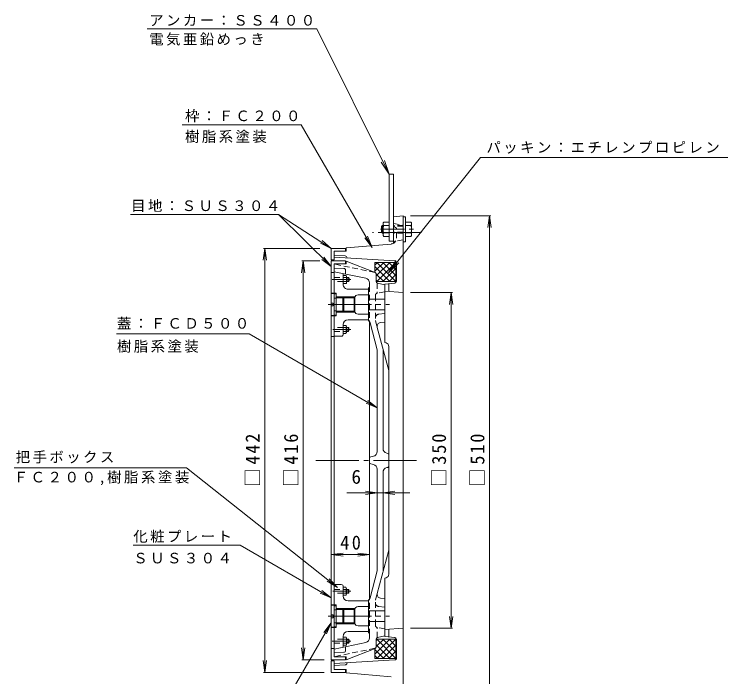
# Model space of a CAD drawing. Units: millimetres, scale not verified. Extents: x -960 to 864, y -689 to 685.
# Drawn here: x 120 to 864, y -226 to 465 of the extents above; entities that cross this region are included whole.
import ezdxf
from ezdxf.enums import TextEntityAlignment as Align

# ---------------------------------------------------------------- set-up
doc = ezdxf.new("R2010")
doc.units = ezdxf.units.MM
doc.header["$LTSCALE"] = 5
for name, pattern in [('CHAIN1', [8, 5, -1, 1, -1]), ('CHAIN2', [12, 9, -1, 1, -1]), ('DASHED1', [1.8, 1.2, -0.6])]:
    doc.linetypes.add(name, pattern=pattern)
for name, color, linetype, lineweight in [('0-0_通り芯', 7, 'CHAIN2', 9), ('0-1_躯体', 2, 'Continuous', 9), ('0-2_仕上', 3, 'Continuous', 9), ('0-3_建具', 4, 'Continuous', 9), ('0-4_その他', 7, 'Continuous', 9), ('0-5_寸法', 7, 'Continuous', 9), ('0-8', 6, 'Continuous', 9), ('0-9', 4, 'Continuous', 9), ('0-A', 2, 'Continuous', 9)]:
    doc.layers.add(name, color=color, linetype=linetype, lineweight=lineweight)
doc.styles.add('ＭＳ ゴシック', font='')
doc.styles.get('ＭＳ ゴシック').set_extended_font_data('MS Gothic')

msp = doc.modelspace()

# ---------------------------------------------------------------- linework, layer by layer
at = {"layer": '0-0_通り芯'}
for p, q in [((544.241, 237.5), (493.326, 237.5)), ((451.376, 188.5), (470.798, 188.5)), ((447.09, 162.5), (510.804, 162.5)), ((451.926, 136.5), (470.798, 136.5)), ((434.124, 0), (542.86, 0)), ((451.926, -136.5), (470.798, -136.5)), ((447.089, -162.5), (510.803, -162.5)), ((451.375, -188.5), (470.798, -188.5))]:
    msp.add_line(p, q, dxfattribs=at)
at = {"layer": '0-1_躯体'}
for p, q in [((525.242, 255), (515.241, 254)), ((515.241, 226.379), (515.241, 254)), ((525.241, 0), (525.242, 255)), ((512.736, 225.555), (465.741, 221.668)), ((453.242, 211.91), (453.241, 218)), ((464.862, 213.211), (453.241, 213.91)), ((516.361, 208.113), (453.242, 211.91)), ((466.742, 211.215), (466.742, 211.098)), ((518.241, 186.79), (518.241, 206.117)), ((516.462, 184.802), (506.241, 183.667)), ((510.241, 176.098), (510.241, 184.111)), ((506.241, 176.39), (525.241, 175)), ((510.241, 93.544), (510.241, 118.698)), ((525.241, 0), (525.24, -255)), ((510.24, -93.544), (510.24, -118.698)), ((506.241, -176.39), (525.24, -175)), ((510.24, -176.098), (510.24, -184.111)), ((516.461, -184.802), (506.24, -183.667)), ((518.24, -186.79), (518.24, -206.117)), ((516.36, -208.113), (453.24, -211.91)), ((453.24, -211.91), (453.24, -218)), ((464.86, -213.211), (453.24, -213.91)), ((466.741, -211.214), (466.741, -211.098)), ((512.735, -225.555), (465.74, -221.668))]:
    msp.add_line(p, q, dxfattribs=at)
at = {"layer": '0-1_躯体', "linetype": 'DASHED1'}
for p, q in [((515.242, 247), (525.241, 245)), ((518.241, 242), (515.241, 244)), ((515.241, 231.354), (515.242, 244)), ((515.242, 244), (518.241, 242)), ((518.241, 231.575), (518.241, 242)), ((525.241, 230), (515.241, 228.186))]:
    msp.add_line(p, q, dxfattribs=at)
at = {"layer": '0-1_躯体', "color": 7}
for p, q in [((518.213, 206.453), (495.713, 206.453)), ((495.713, 206.453), (495.713, 196.088)), ((504.997, 206.453), (495.713, 197.17)), ((498.633, 206.453), (495.713, 203.534)), ((495.713, 201.997), (511.257, 186.453)), ((511.36, 206.453), (497.213, 192.306)), ((497.62, 206.453), (517.62, 186.453)), ((517.713, 206.442), (497.724, 186.453)), ((503.985, 206.453), (517.713, 192.725)), ((510.349, 206.453), (517.713, 199.089)), ((516.713, 206.453), (517.713, 205.453)), ((517.713, 186.453), (517.713, 206.453)), ((518.213, 186.453), (518.213, 206.453)), ((497.213, 194.133), (504.893, 186.453)), ((517.713, 200.078), (504.088, 186.453)), ((517.713, 193.714), (510.452, 186.453)), ((497.213, 187.769), (498.529, 186.453)), ((497.213, 186.453), (518.213, 186.453)), ((517.713, 187.35), (516.816, 186.453)), ((495.712, -201.997), (511.256, -186.453)), ((497.212, -186.453), (518.212, -186.453)), ((497.212, -194.133), (504.892, -186.453)), ((497.212, -187.769), (498.528, -186.453)), ((511.359, -206.453), (497.212, -192.306)), ((497.619, -206.453), (517.619, -186.453)), ((517.712, -206.442), (497.723, -186.453)), ((503.984, -206.453), (517.712, -192.725)), ((517.712, -200.078), (504.087, -186.453)), ((517.712, -193.714), (510.451, -186.453)), ((517.712, -187.35), (516.815, -186.453)), ((517.712, -186.453), (517.712, -206.453)), ((518.212, -186.453), (518.212, -206.453)), ((495.712, -206.453), (495.712, -196.088)), ((504.996, -206.453), (495.712, -197.17)), ((510.348, -206.453), (517.712, -199.089)), ((498.632, -206.453), (495.712, -203.534)), ((518.212, -206.453), (495.712, -206.453)), ((516.712, -206.453), (517.712, -205.453))]:
    msp.add_line(p, q, dxfattribs=at)
at = {"layer": '0-1_躯体', "linetype": 'DASHED1'}
msp.add_lwpolyline([(518.241, 231.575), (518.241, 242), (515.241, 244)], dxfattribs=at)
at = {"layer": '0-1_躯体'}
for points in [[(453.241, 218), (465.741, 218), (465.741, 221.668)], [(507.608, 122.457), (506.241, 122.955), (506.241, 183.667)], [(507.608, -122.457), (506.241, -122.955), (506.24, -183.667)], [(453.24, -218), (465.74, -218), (465.74, -221.668)]]:
    msp.add_lwpolyline(points, dxfattribs=at)
at = {"layer": '0-1_躯体', "linetype": 'DASHED1'}
msp.add_arc((512.241, 231.575), 6, 274.20569, 359.99971, dxfattribs=at)
at = {"layer": '0-1_躯体'}
for centre, radius, start, end in [((464.741, 211.215), 2, 359.99971, 86.55712), ((516.241, 206.117), 2, 359.99971, 86.55712), ((516.241, 186.79), 2, 276.34038, 359.99971), ((506.241, 118.698), 4, 359.99971, 70.01671), ((506.241, -118.698), 4, 289.983, 0), ((516.24, -186.79), 2, 0, 83.65933), ((516.24, -206.117), 2, 273.4426, 0), ((464.74, -211.214), 2, 273.4426, 0)]:
    msp.add_arc(centre, radius, start, end, dxfattribs=at)
at = {"layer": '0-2_仕上'}
for p, q in [((453.241, 205), (465.741, 205)), ((453.241, 0), (453.241, 205)), ((465.741, 207.805), (465.741, 205)), ((495.915, 196.02), (465.741, 207.805)), ((463.315, 200.071), (453.241, 200.445)), ((486.259, 189.828), (453.241, 196.689)), ((465.242, 194.195), (465.242, 198.073)), ((497.241, 194.137), (497.241, 186.197)), ((489.241, 179.426), (489.241, 145.597)), ((490.241, 181.662), (490.241, 184.932)), ((506.241, 182.955), (498.409, 184.735)), ((506.241, 182.955), (506.242, 144.223)), ((506.241, 168), (489.241, 168)), ((506.242, 157), (489.241, 157)), ((490.241, 0), (490.241, 144.458)), ((490.663, 143.427), (498.242, 115.142)), ((501.544, 143.664), (506.242, 144.223)), ((498.153, 138.657), (510.242, 93.541)), ((498.241, 9.15), (498.242, 115.142)), ((504.241, 12.404), (504.242, 115.933)), ((510.242, 93.541), (510.241, 0)), ((509.105, 7.284), (508.028, 7.553)), ((453.241, 0), (453.24, -205)), ((490.241, 0), (490.24, -144.458)), ((494.162, 4.235), (491.465, 3.73)), ((510.241, -93.541), (510.241, 0)), ((494.162, -4.235), (491.465, -3.729)), ((509.105, -7.284), (508.028, -7.553)), ((498.241, -9.15), (498.241, -115.142)), ((504.241, -12.404), (504.241, -115.933)), ((498.153, -138.656), (510.241, -93.541)), ((490.662, -143.427), (498.241, -115.142)), ((489.24, -179.426), (489.24, -145.597)), ((501.544, -143.664), (506.241, -144.222)), ((506.24, -182.955), (506.241, -144.222)), ((506.241, -157), (489.24, -157)), ((506.241, -168), (489.24, -168)), ((490.24, -181.662), (490.24, -184.932)), ((506.24, -182.955), (498.408, -184.735)), ((486.258, -189.828), (453.24, -196.688)), ((497.24, -194.137), (497.24, -186.197)), ((463.314, -200.071), (453.24, -200.444)), ((465.241, -194.195), (465.241, -198.072)), ((495.914, -196.02), (465.74, -207.805)), ((453.24, -205), (465.74, -205)), ((465.74, -207.805), (465.74, -205))]:
    msp.add_line(p, q, dxfattribs=at)
at = {"layer": '0-2_仕上', "linetype": 'DASHED1'}
for p, q in [((495.648, 195.876), (453.241, 204.688)), ((490.241, 181.662), (490.241, 144.458)), ((498.242, 184.783), (498.242, 174.326)), ((496.242, 171.874), (496.242, 145.79)), ((506.241, 175.6), (498.34, 174.342)), ((499.757, 152.429), (506.242, 153.22)), ((490.666, 143.428), (490.241, 145.012)), ((496.242, 145.79), (498.153, 138.657)), ((496.241, -145.79), (498.153, -138.656)), ((490.665, -143.428), (490.24, -145.012)), ((490.24, -181.662), (490.24, -144.458)), ((496.241, -171.874), (496.241, -145.79)), ((499.757, -152.429), (506.241, -153.22)), ((498.241, -184.783), (498.241, -174.326)), ((506.241, -175.6), (498.339, -174.342)), ((495.647, -195.876), (453.24, -204.688))]:
    msp.add_line(p, q, dxfattribs=at)
at = {"layer": '0-2_仕上'}
for centre, radius, start, end in [((463.241, 198.073), 2, 359.99971, 87.87862), ((495.242, 194.137), 2, 359.99971, 70.30494), ((485.241, 184.932), 5, 359.99971, 78.26078), ((498.741, 186.197), 1.5, 179.99971, 257.19532), ((487.241, 181.662), 3, 311.80991, 359.99971), ((486.783, 142.43), 4.009, 14.41494, 52.17914), ((502.017, 139.692), 4, 96.78313, 194.99975), ((493.241, 9.15), 5, 280.61696, 359.99971), ((509.241, 12.404), 5, 179.99971, 255.96416), ((491.741, 2.255), 1.5, 100.61704, 179.99971), ((508.741, 5.829), 1.5, 359.99971, 75.96439), ((491.741, -2.255), 1.5, 180, 259.38268), ((493.241, -9.15), 5, 0, 79.38275), ((508.741, -5.829), 1.5, 284.03532, 0), ((509.241, -12.404), 5, 104.03555, 180), ((502.016, -139.692), 4, 164.99997, 263.21658), ((486.782, -142.43), 4.009, 307.82057, 345.58478), ((485.24, -184.932), 5, 281.73894, 0), ((487.24, -181.662), 3, 0, 48.1898), ((498.74, -186.197), 1.5, 102.8044, 180), ((463.24, -198.072), 2, 272.12109, 0), ((495.241, -194.137), 2, 289.69478, 0)]:
    msp.add_arc(centre, radius, start, end, dxfattribs=at)
at = {"layer": '0-2_仕上', "linetype": 'DASHED1'}
for centre, radius, start, end in [((495.242, 193.918), 2, 359.99971, 78.26096), ((498.742, 171.874), 2.5, 99.25538, 179.99971), ((500.242, 148.459), 4, 96.95615, 179.99971), ((500.241, -148.458), 4, 180, 263.04356), ((498.741, -171.874), 2.5, 180, 260.74434), ((495.241, -193.918), 2, 281.73875, 0)]:
    msp.add_arc(centre, radius, start, end, dxfattribs=at)
at = {"layer": '0-3_建具'}
for p, q in [((510.742, 298.499), (510.741, 228.499)), ((515.242, 298.499), (510.742, 298.499)), ((515.241, 228.499), (515.242, 298.499)), ((510.741, 228.499), (515.241, 228.499))]:
    msp.add_line(p, q, dxfattribs=at)
at = {"layer": '0-4_その他'}
for p, q in [((532.741, 255), (616.741, 255)), ((615.241, 255), (613.61, 242.607)), ((615.241, -255), (615.241, 255)), ((615.241, 255), (616.873, 242.607)), ((380.957, 221), (379.325, 208.607)), ((438.328, 221), (379.457, 221)), ((380.957, -221), (380.957, 221)), ((380.957, 221), (382.588, 208.607)), ((420.957, 208), (419.325, 195.607)), ((438.328, 208), (419.457, 208)), ((420.957, -208), (420.957, 208)), ((420.957, 208), (422.588, 195.607)), ((532.741, 175), (576.741, 175)), ((575.241, 175), (573.61, 162.607)), ((575.241, -175), (575.241, 175)), ((575.241, 175), (576.873, 162.607)), ((466.568, -33.817), (532.153, -33.817)), ((498.241, -33.817), (485.848, -32.185)), ((498.241, -33.817), (485.848, -35.448)), ((504.241, -33.817), (516.634, -32.185)), ((504.241, -33.817), (516.634, -35.448)), ((450.241, -98.208), (462.635, -96.577)), ((490.241, -98.208), (477.848, -96.577)), ((450.241, -98.208), (490.241, -98.208)), ((450.241, -98.208), (462.635, -99.84)), ((490.241, -98.208), (477.848, -99.84)), ((575.241, -175), (573.61, -162.607)), ((575.241, -175), (576.873, -162.607)), ((532.741, -175), (576.741, -175)), ((420.957, -208), (419.325, -195.607)), ((420.957, -208), (422.588, -195.607)), ((442.741, -208), (419.457, -208)), ((380.957, -221), (379.325, -208.607)), ((380.957, -221), (382.588, -208.607)), ((442.741, -221), (379.457, -221))]:
    msp.add_line(p, q, dxfattribs=at)
at = {"layer": '0-5_寸法'}
for p, q in [((258.242, 449.967), (435.274, 449.967)), ((294.869, 349.968), (419.004, 349.968)), ((492.867, 222.033), (419.004, 349.968)), ((510.742, 298.499), (505.862, 312.684)), ((605.727, 315.699), (863.537, 315.699)), ((492.867, 222.033), (485.257, 231.949)), ((492.867, 222.033), (488.083, 233.581)), ((450.241, 221), (440.703, 229.079)), ((450.241, 202), (442.579, 211.876)), ((509.859, 195.464), (520.662, 205.871)), ((226.36, 132.064), (364.652, 132.064)), ((364.652, 132.064), (498.241, 54.935)), ((498.241, 54.935), (486.693, 59.719)), ((498.241, 54.935), (488.324, 62.545)), ((119.831, -7.878), (299.241, -7.878)), ((456.615, -132.478), (299.241, -7.878)), ((355.245, -88.47), (243.631, -88.47)), ((450.24, -143.315), (355.245, -88.47)), ((456.615, -132.478), (445.886, -126.064)), ((456.615, -132.478), (447.912, -123.506)), ((450.24, -143.315), (438.692, -138.532)), ((450.24, -143.315), (440.324, -135.706)), ((450.24, -169.461), (442.631, -179.378)), ((450.24, -169.461), (445.457, -181.009))]:
    msp.add_line(p, q, dxfattribs=at)
for points in [[(435.274, 449.967), (510.742, 298.499), (502.358, 310.937)], [(605.727, 315.699), (509.859, 195.464), (517.6, 208.313)], [(240.931, 256.359), (395.295, 256.359), (450.241, 221), (438.937, 226.335)], [(395.295, 256.359), (450.241, 202), (440.284, 209.556)], [(450.24, -169.461), (371.36, -306.086), (174.936, -306.086)]]:
    msp.add_lwpolyline(points, dxfattribs=at)
at = {"layer": '0-8'}
for p, q in [((462.741, 193.5), (462.741, 183.5)), ((462.741, 192.65), (465.797, 192.65)), ((465.797, 190.5), (462.741, 190.5)), ((462.741, 186.5), (465.797, 186.5)), ((466.297, 191.575), (466.297, 185.475)), ((466.297, 190), (468.947, 190)), ((466.297, 187), (468.947, 187)), ((468.447, 190.5), (468.447, 186.5)), ((465.797, 184.45), (462.741, 184.45)), ((467.741, 178.5), (489.241, 178.5)), ((489.241, 178.5), (489.241, 146.5)), ((453.241, 173.5), (455.241, 173.5)), ((478.241, 172.5), (489.241, 172.5)), ((455.241, 169.25), (453.241, 169.25)), ((455.241, 170.5), (474.777, 170.5)), ((455.241, 169.418), (474.266, 169.418)), ((474.266, 155.583), (474.266, 169.418)), ((474.777, 154.5), (474.777, 170.5)), ((455.241, 155.75), (453.241, 155.75)), ((453.241, 151.5), (455.241, 151.5)), ((453.241, 150.75), (455.241, 150.75)), ((455.241, 155.583), (474.266, 155.583)), ((455.241, 154.5), (474.777, 154.5)), ((478.241, 152.5), (489.241, 152.5)), ((462.741, 131.5), (462.741, 141.5)), ((467.741, 146.5), (489.241, 146.5)), ((465.562, 140.55), (462.741, 140.55)), ((462.741, 138.5), (465.562, 138.5)), ((465.562, 134.5), (462.741, 134.5)), ((466.062, 133.425), (466.062, 139.525)), ((466.062, 138), (468.712, 138)), ((466.062, 135), (468.712, 135)), ((468.212, 134.5), (468.212, 138.5)), ((450.241, 129), (453.241, 129)), ((460.741, 129.5), (453.241, 129.5)), ((462.741, 132.35), (465.562, 132.35)), ((450.24, -129), (453.241, -129)), ((460.741, -129.5), (453.241, -129.5)), ((462.74, -131.5), (462.74, -141.5)), ((462.74, -132.35), (465.561, -132.35)), ((466.061, -133.425), (466.061, -139.525)), ((465.561, -134.5), (462.74, -134.5)), ((462.74, -138.5), (465.561, -138.5)), ((465.561, -140.55), (462.74, -140.55)), ((466.061, -135), (468.711, -135)), ((466.061, -138), (468.711, -138)), ((468.211, -134.5), (468.211, -138.5)), ((467.74, -146.5), (489.24, -146.5)), ((489.24, -178.5), (489.24, -146.5)), ((453.24, -150.75), (455.241, -150.75)), ((453.24, -151.5), (455.241, -151.5)), ((455.241, -155.75), (453.24, -155.75)), ((455.241, -154.5), (474.776, -154.5)), ((455.241, -155.582), (474.265, -155.582)), ((474.265, -155.582), (474.265, -169.417)), ((474.776, -154.5), (474.776, -170.5)), ((478.241, -152.5), (489.24, -152.5)), ((455.241, -169.25), (453.24, -169.25)), ((455.241, -169.417), (474.265, -169.417)), ((455.241, -170.5), (474.776, -170.5)), ((453.24, -173.5), (455.241, -173.5)), ((478.241, -172.5), (489.24, -172.5)), ((462.74, -193.5), (462.74, -183.5)), ((465.796, -184.45), (462.74, -184.45)), ((466.296, -191.575), (466.296, -185.475)), ((467.74, -178.5), (489.24, -178.5)), ((462.74, -186.5), (465.796, -186.5)), ((465.796, -190.5), (462.74, -190.5)), ((462.74, -192.65), (465.796, -192.65)), ((466.296, -187), (468.946, -187)), ((466.296, -190), (468.946, -190)), ((468.446, -190.5), (468.446, -186.5))]:
    msp.add_line(p, q, dxfattribs=at)
at = {"layer": '0-8', "linetype": 'DASHED1'}
for p, q in [((453.241, 190.5), (462.741, 190.5)), ((462.741, 186.5), (453.241, 186.5)), ((462.741, 138.5), (453.241, 138.5)), ((453.241, 134.5), (462.741, 134.5)), ((453.241, -134.5), (462.74, -134.5)), ((462.74, -138.5), (453.241, -138.5)), ((462.74, -186.5), (453.24, -186.5)), ((453.24, -190.5), (462.74, -190.5))]:
    msp.add_line(p, q, dxfattribs=at)
at = {"layer": '0-8'}
for points in [[(450.241, 129), (450.241, 196), (453.241, 196), (453.241, 129)], [(466.297, 190.5), (468.447, 190.5), (468.947, 190), (468.947, 187), (468.447, 186.5), (466.297, 186.5)], [(453.241, 174.25), (455.241, 174.25), (455.241, 150.75)], [(466.062, 134.5), (468.212, 134.5), (468.712, 135), (468.712, 138), (468.212, 138.5), (466.062, 138.5)], [(450.24, -129), (450.24, -196), (453.24, -196), (453.241, -129)], [(466.061, -134.5), (468.211, -134.5), (468.711, -135), (468.711, -138), (468.211, -138.5), (466.061, -138.5)], [(453.24, -174.25), (455.241, -174.25), (455.241, -150.75)], [(466.296, -190.5), (468.446, -190.5), (468.946, -190), (468.946, -187), (468.446, -186.5), (466.296, -186.5)]]:
    msp.add_lwpolyline(points, dxfattribs=at)
for centre, radius, start, end in [((460.741, 193.5), 2, 359.99971, 41.19405), ((462.047, 188.5), 4.25, 331.92724, 28.07222), ((464.996, 185.475), 1.301, 307.99303, 52.00641), ((464.892, 191.575), 1.406, 310.11191, 49.88753), ((467.741, 183.5), 5, 179.99971, 269.99971), ((478.241, 168.5), 4, 89.99971, 160.52836), ((472.584, 170.5), 2, 327.23206, 340.52921), ((472.584, 154.5), 2, 19.47022, 32.76737), ((478.241, 156.5), 4, 199.47107, 269.99971), ((467.741, 141.5), 5, 89.99971, 179.99971), ((464.761, 139.525), 1.301, 307.99303, 52.00641), ((461.812, 136.5), 4.25, 331.92724, 28.07222), ((464.656, 133.425), 1.406, 310.11191, 49.88753), ((460.741, 131.5), 2, 269.99971, 359.99971), ((460.741, -131.5), 2, 0, 90), ((464.656, -133.425), 1.406, 310.11218, 49.8878), ((461.811, -136.5), 4.25, 331.92749, 28.07248), ((464.761, -139.525), 1.301, 307.9933, 52.00668), ((467.74, -141.5), 5, 180, 270), ((472.584, -154.5), 2, 327.23235, 340.5295), ((478.241, -156.5), 4, 90, 160.52864), ((472.584, -170.5), 2, 19.4705, 32.76765), ((478.241, -168.5), 4, 199.47136, 270), ((467.74, -183.5), 5, 90, 180), ((464.996, -185.475), 1.301, 307.9933, 52.00668), ((462.046, -188.5), 4.25, 331.92749, 28.07248), ((464.891, -191.575), 1.406, 310.11218, 49.8878), ((460.74, -193.5), 2, 318.80566, 0)]:
    msp.add_arc(centre, radius, start, end, dxfattribs=at)
at = {"layer": '0-9'}
for p, q in [((450.241, 221), (465.241, 221)), ((450.241, 221), (450.242, 209)), ((453.241, 218), (465.241, 218)), ((453.241, 218), (453.242, 211.91)), ((453.241, 209), (453.241, 218)), ((465.241, 221), (465.241, 218)), ((450.242, 209), (453.241, 209)), ((450.241, 0), (450.242, 208)), ((450.242, 208), (465.242, 208)), ((453.241, 205), (453.241, 196)), ((453.241, 205), (465.242, 205)), ((465.242, 208), (465.242, 205)), ((450.241, 196), (453.241, 196)), ((450.241, 174.25), (453.241, 174.25)), ((450.241, 174), (453.241, 174)), ((450.241, 164), (452.241, 164)), ((452.241, 161), (452.241, 164)), ((462.159, 170.5), (462.159, 154.5)), ((462.159, 170.5), (463.241, 169.418)), ((463.241, 169.418), (463.241, 155.583)), ((450.241, 161), (452.241, 161)), ((450.241, 151), (453.241, 151)), ((450.241, 150.75), (453.241, 150.75)), ((463.241, 155.583), (462.159, 154.5)), ((450.241, 0), (450.24, -208)), ((450.24, -150.75), (453.24, -150.75)), ((450.24, -151), (453.24, -151)), ((462.158, -170.5), (462.158, -154.5)), ((463.24, -155.582), (462.158, -154.5)), ((463.24, -169.417), (463.24, -155.582)), ((450.24, -161), (452.24, -161)), ((452.24, -161), (452.24, -164)), ((450.24, -164), (452.24, -164)), ((462.158, -170.5), (463.24, -169.417)), ((450.24, -174), (453.24, -174)), ((450.24, -174.25), (453.24, -174.25)), ((450.24, -196), (453.24, -196)), ((453.24, -205), (453.24, -196)), ((450.24, -208), (465.241, -208)), ((453.24, -205), (465.241, -205)), ((465.241, -208), (465.241, -205)), ((450.24, -221), (450.24, -209)), ((450.24, -209), (453.24, -209)), ((453.24, -209), (453.24, -218)), ((453.24, -218), (453.24, -211.91)), ((450.24, -221), (465.24, -221)), ((453.24, -218), (465.24, -218)), ((465.24, -221), (465.24, -218))]:
    msp.add_line(p, q, dxfattribs=at)
at = {"layer": '0-A'}
for p, q in [((527.542, 254), (525.242, 254)), ((527.542, 254), (527.541, 227.999)), ((504.241, 246.623), (504.241, 235.376)), ((504.963, 248.499), (510.741, 248.499)), ((533.32, 248.499), (527.542, 248.499)), ((534.042, 235.376), (534.042, 246.623)), ((502.542, 243.999), (503.541, 245)), ((504.241, 245), (503.541, 245)), ((503.541, 245), (503.541, 236.999)), ((504.963, 244.746), (510.741, 244.746)), ((533.32, 244.746), (527.542, 244.746)), ((504.241, 236.999), (503.541, 236.999)), ((504.963, 237.252), (510.741, 237.252)), ((504.963, 233.499), (510.741, 233.499)), ((533.32, 233.499), (527.541, 233.499)), ((533.32, 237.252), (527.542, 237.252)), ((527.541, 227.999), (525.241, 227.999))]:
    msp.add_line(p, q, dxfattribs=at)
at = {"layer": '0-A', "linetype": 'CHAIN1'}
msp.add_line((501.507, 240.999), (536.02, 240.999), dxfattribs=at)
at = {"layer": '0-A', "linetype": 'DASHED1'}
for p, q in [((525.241, 245), (515.242, 245)), ((525.241, 244), (515.242, 244)), ((525.241, 237.999), (515.242, 237.999)), ((525.241, 236.999), (515.242, 236.999))]:
    msp.add_line(p, q, dxfattribs=at)
at = {"layer": '0-A'}
for points in [[(504.241, 243.999), (502.542, 243.999), (502.542, 237.999)], [(504.241, 237.999), (502.542, 237.999), (503.541, 236.999)]]:
    msp.add_lwpolyline(points, dxfattribs=at)
for centre, radius, start, end in [((507.042, 246.623), 2.8, 137.92508, 222.07415), ((531.241, 246.623), 2.8, 317.92544, 42.07399), ((514.331, 240.999), 10.089, 158.19758, 201.79987), ((523.952, 240.999), 10.089, 338.19759, 21.80187), ((507.042, 235.376), 2.8, 137.92528, 222.07435), ((531.241, 235.376), 2.8, 317.92508, 42.07415)]:
    msp.add_arc(centre, radius, start, end, dxfattribs=at)

# ---------------------------------------------------------------- texts
at = {"layer": '0-4_その他', "color": 2, "style": 'ＭＳ ゴシック'}
msp.add_text('6', height=14.66, dxfattribs=at).set_placement((471.297, -28.817), align=Align.BOTTOM_LEFT)
at = {"layer": '0-4_その他', "color": 2, "char_height": 14.66, "attachment_point": 7, "rotation": 90, "style": 'ＭＳ ゴシック'}
for s, insert in [('\\T1.21;\\W0.95;□442', (375.957, -27.5)), ('\\T1.21;\\W0.95;□416', (415.957, -27.5)), ('\\T1.21;\\W0.95;□350', (570.241, -27.5)), ('\\T1.21;\\W0.95;□510', (610.241, -27.5))]:
    msp.add_mtext(s, dxfattribs=dict(at, insert=insert))
at = {"layer": '0-4_その他', "color": 2, "insert": (459.616, -93.208), "char_height": 14.66, "attachment_point": 7, "style": 'ＭＳ ゴシック'}
msp.add_mtext('\\T1.27;\\W0.95;40', dxfattribs=at)
at = {"layer": '0-5_寸法', "char_height": 11, "attachment_point": 7, "style": 'ＭＳ ゴシック'}
for s, insert in [('\\T1.17;アンカー：ＳＳ４００', (260.475, 452.717)), ('\\T1.17;電気亜鉛めっき', (260.475, 432.338)), ('\\T1.17;枠：ＦＣ２００', (297.812, 352.468)), ('\\T1.17;樹脂系塗装', (297.812, 330.867)), ('\\T1.17;パッキン：エチレンプロピレン', (612.007, 319.704)), ('\\T1.17;目地：ＳＵＳ３０４', (241.643, 258.859)), ('\\T1.17;蓋：ＦＣＤ５００', (226.869, 136.654)), ('\\T1.17;樹脂系塗装', (226.869, 112.155)), ('\\T1.17;把手ボックス', (121.354, -3.19)), ('\\T1.18;ＦＣ２００,樹脂系塗装', (119.156, -25.818)), ('\\T1.17;化粧プレート', (243.938, -85.97)), ('\\T1.17;ＳＵＳ３０４', (243.938, -107.59))]:
    msp.add_mtext(s, dxfattribs=dict(at, insert=insert))

doc.saveas('drawing.dxf')
